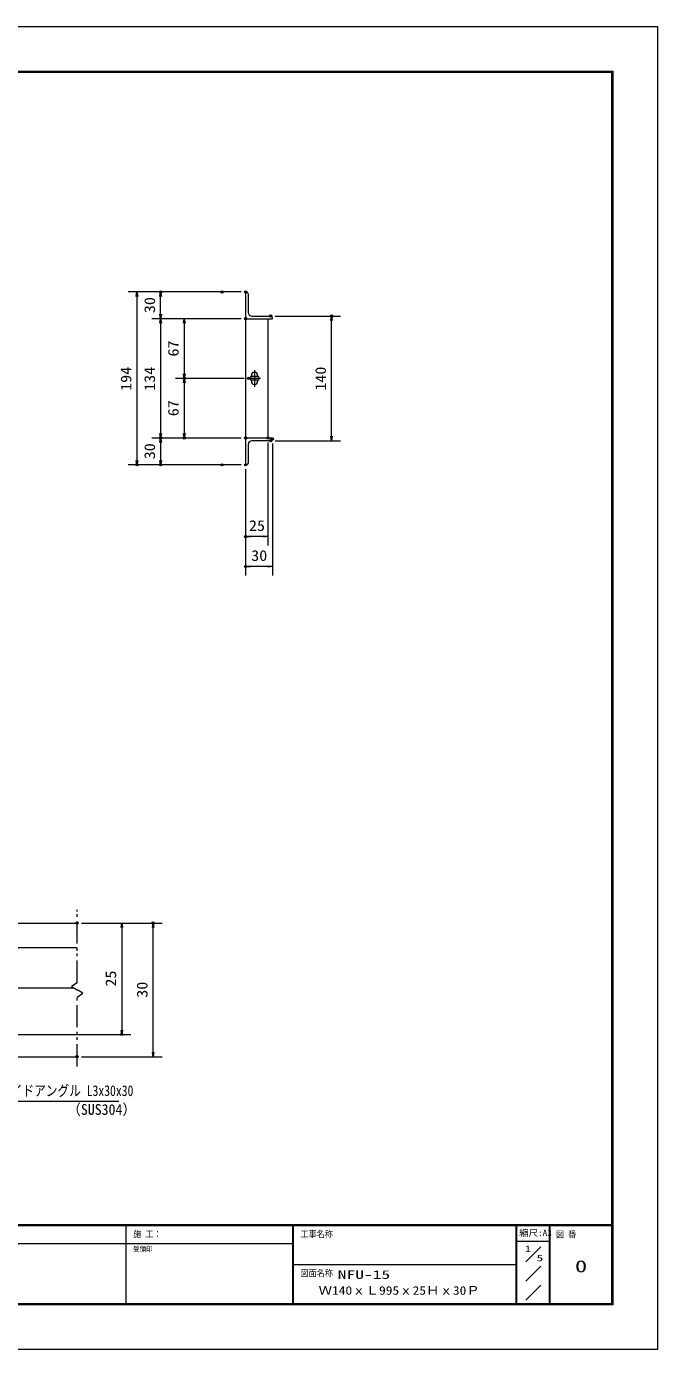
# Model space of a CAD drawing. Units: millimetres, scale not verified, with parts at other scales. Extents: x -1050 to 1050, y -742 to 742.
# Drawn here: x 342 to 1050, y -742 to 742 of the extents above; entities that cross this region are included whole.
import ezdxf
from ezdxf.enums import TextEntityAlignment as Align

# ---------------------------------------------------------------- set-up
doc = ezdxf.new("R2010")
doc.units = ezdxf.units.MM
doc.header["$LTSCALE"] = 5
doc.header["$PDMODE"] = 32
doc.header["$PDSIZE"] = 2.5
for name, pattern in [('CHAIN1', [8, 5, -1, 1, -1]), ('DASHED1', [1.8, 1.2, -0.6]), ('DOUBLE_CHAIN1', [8.8, 5, -1, 0.6, -0.6, 0.6, -1])]:
    doc.linetypes.add(name, pattern=pattern)
for name, color, linetype, lineweight in [('0-0_7-図\u3000枠', 4, 'Continuous', 9), ('0-1_寸法注釈', 2, 'Continuous', 9), ('0-2_蓋', 5, 'Continuous', 9), ('0-3_0', 5, 'Continuous', 9), ('0-4_DEFPOINTS', 134, 'Continuous', 9), ('0-5_中心線', 6, 'CHAIN1', 9), ('0-8_想像線', 134, 'DOUBLE_CHAIN1', 9), ('0-9_1-外形線', 7, 'Continuous', 9), ('0-A_2-中心線', 1, 'CHAIN1', 9), ('0-B_3-点\u3000線', 6, 'DASHED1', 9), ('0-D_5-仮想線', 3, 'DOUBLE_CHAIN1', 9), ('0-E_6-寸法文字', 7, 'Continuous', 9)]:
    doc.layers.add(name, color=color, linetype=linetype, lineweight=lineweight)
doc.styles.add('ＭＳ ゴシック', font='')
doc.styles.get('ＭＳ ゴシック').set_extended_font_data('MS Gothic')

# ---------------------------------------------------------------- blocks, each defined once
blk = doc.blocks.new('_OPEN')
at = {"layer": '0-3_0', "color": 2}
blk.add_line((0, 0), (-5, 0), dxfattribs=at)
blk.add_lwpolyline([(-5, 0.833), (0, 0), (-5, -0.833)], dxfattribs=at)

msp = doc.modelspace()

# ---------------------------------------------------------------- linework, layer by layer
at = {"layer": '0-0_7-図\u3000枠'}
for p, q in [((-973.75, 691.25), (998.75, 691.25)), ((998.75, -691.25), (998.75, 691.25)), ((998.75, -602.5), (-973.75, -602.5)), ((998.75, -603.75), (-973.75, -603.75)), ((453.75, -691.25), (453.75, -603.75)), ((640.5, -691.25), (640.5, -603.75)), ((641.25, -691.25), (641.25, -603.75)), ((891.25, -691.25), (891.25, -603.75)), ((892, -691.25), (892, -603.75)), ((928.75, -691.25), (928.75, -603.75)), ((929.5, -691.25), (929.5, -603.75)), ((928.75, -621.25), (892, -621.25)), ((640.5, -623.75), (116.25, -623.75)), ((919.085, -627.292), (902.216, -644.161)), ((891.25, -647.5), (641.25, -647.5)), ((919.085, -648.767), (902.216, -665.636)), ((919.085, -670.242), (902.216, -687.111)), ((1000, -692.5), (-975, -692.5)), ((998.75, -691.25), (-973.75, -691.25))]:
    msp.add_line(p, q, dxfattribs=at)
at = {"layer": '0-0_7-図\u3000枠', "color": 5}
msp.add_line((998.547, -691.25), (998.75, -691.25), dxfattribs=at)
at = {"layer": '0-0_7-図\u3000枠'}
msp.add_lwpolyline([(-975, 692.5), (1000, 692.5), (1000, -692.5)], dxfattribs=at)
at = {"layer": '0-1_寸法注釈'}
for p, q in [((556.132, 444.475), (455.75, 444.475)), ((465.75, 439.475), (465.75, 255.475)), ((582.663, 444.475), (482.282, 444.475)), ((492.282, 419.475), (492.282, 439.475)), ((620.663, 417.475), (694.121, 417.475)), ((582.663, 414.475), (482.282, 414.475)), ((582.663, 414.475), (482.282, 414.475)), ((492.282, 409.475), (492.282, 285.475)), ((582.663, 414.475), (508.813, 414.475)), ((518.813, 409.475), (518.813, 352.475)), ((684.121, 282.475), (684.121, 412.475)), ((585.854, 347.475), (508.813, 347.475)), ((585.854, 347.475), (508.813, 347.475)), ((518.813, 342.475), (518.813, 285.475)), ((582.663, 280.475), (482.282, 280.475)), ((582.663, 280.475), (482.282, 280.475)), ((492.282, 275.475), (492.282, 255.475)), ((582.663, 280.475), (508.813, 280.475)), ((612.663, 275.475), (612.663, 159.975)), ((617.663, 274.475), (617.663, 126.344)), ((620.663, 277.475), (694.121, 277.475)), ((556.132, 250.475), (455.75, 250.475)), ((582.663, 250.475), (482.282, 250.475)), ((587.663, 245.475), (587.663, 159.975)), ((587.663, 245.475), (587.663, 126.344)), ((607.663, 169.975), (592.663, 169.975)), ((612.663, 136.344), (592.663, 136.344)), ((403.5, -263.884), (493.851, -263.884)), ((403.5, -263.884), (458.665, -263.884)), ((448.665, -268.884), (448.665, -383.884)), ((483.851, -408.884), (483.851, -268.884)), ((313.5, -388.884), (458.665, -388.884)), ((403.5, -413.884), (493.851, -413.884))]:
    msp.add_line(p, q, dxfattribs=at)
msp.add_lwpolyline([(445.401, -464.259), (306.092, -464.259), (265.782, -404.939)], dxfattribs=at)
at = {"layer": '0-2_蓋'}
for p, q in [((588.663, 444.475), (587.663, 444.475)), ((587.663, 444.475), (587.663, 414.475)), ((590.663, 442.475), (590.663, 421.475)), ((594.663, 417.475), (615.663, 417.475)), ((587.663, 414.475), (587.663, 280.475)), ((587.663, 414.475), (617.663, 414.475)), ((612.663, 414.475), (612.663, 280.475)), ((617.663, 414.475), (617.663, 415.475)), ((593.163, 349.475), (593.163, 345.475)), ((602.163, 349.475), (593.163, 349.475)), ((602.163, 345.475), (593.163, 345.475)), ((594.163, 350.725), (594.163, 349.475)), ((594.163, 345.475), (594.163, 344.225)), ((601.163, 350.725), (601.163, 349.475)), ((601.163, 345.475), (601.163, 344.225)), ((602.163, 349.475), (602.163, 345.475)), ((587.663, 280.475), (587.663, 250.475)), ((617.663, 280.475), (587.663, 280.475)), ((590.663, 273.475), (590.663, 252.475)), ((615.663, 277.475), (594.663, 277.475)), ((617.663, 279.475), (617.663, 280.475)), ((587.663, 250.475), (588.663, 250.475)), ((-401.5, -263.884), (398.5, -263.884)), ((308.5, -291.384), (398.5, -291.384)), ((308.5, -336.384), (394.289, -336.384)), ((-401.5, -413.884), (398.5, -413.884))]:
    msp.add_line(p, q, dxfattribs=at)
for centre, radius, start, end in [((588.663, 442.475), 2, 0, 90), ((594.663, 421.475), 4, 180, 270), ((615.663, 415.475), 2, 0, 90), ((597.663, 350.725), 3.5, 0, 180), ((597.663, 344.225), 3.5, 180, 0), ((594.663, 273.475), 4, 90, 180), ((615.663, 279.475), 2, 270, 0), ((588.663, 252.475), 2, 270, 0)]:
    msp.add_arc(centre, radius, start, end, dxfattribs=at)
at = {"layer": '0-4_DEFPOINTS'}
msp.add_line((998.547, -691.25), (998.75, -691.25), dxfattribs=at)
msp.add_lwpolyline([(-1050, -742.5), (-1050, 742.5), (1050, 742.5), (1050, -742.5)], close=True, dxfattribs=at)
for p in [(492.282, 444.475), (561.132, 444.475), (587.663, 444.475), (615.663, 417.475), (684.121, 417.475), (587.663, 414.475), (518.813, 347.475), (590.854, 347.475), (492.282, 280.475), (518.813, 280.475), (587.663, 280.475), (612.663, 280.475), (615.663, 277.475), (617.663, 279.475), (465.75, 250.475), (492.282, 250.475), (561.132, 250.475), (587.663, 250.475), (587.663, 169.975), (587.663, 136.344), (398.5, -263.884), (398.5, -263.884), (483.851, -263.884), (448.665, -388.884), (398.5, -413.884)]:
    msp.add_point(p, dxfattribs=at)
at = {"layer": '0-5_中心線'}
for p, q in [((597.663, 356.775), (597.663, 338.175)), ((604.473, 347.475), (590.854, 347.475))]:
    msp.add_line(p, q, dxfattribs=at)
at = {"layer": '0-8_想像線'}
for p, q in [((398.5, -330.935), (398.5, -248.833)), ((404.793, -342.62), (398.5, -338.884)), ((398.5, -346.833), (404.793, -342.62)), ((398.5, -424.829), (398.5, -346.833))]:
    msp.add_line(p, q, dxfattribs=at)
msp.add_lwpolyline([(398.5, -330.935), (392.207, -335.147), (398.5, -338.884)], dxfattribs=at)
at = {"layer": '0-9_1-外形線'}
msp.add_line((998.547, -691.25), (998.75, -691.25), dxfattribs=at)
at = {"layer": '0-A_2-中心線'}
msp.add_line((998.547, -691.25), (998.75, -691.25), dxfattribs=at)
at = {"layer": '0-B_3-点\u3000線'}
msp.add_line((998.547, -691.25), (998.75, -691.25), dxfattribs=at)
at = {"layer": '0-D_5-仮想線'}
msp.add_line((998.547, -691.25), (998.75, -691.25), dxfattribs=at)
at = {"layer": '0-E_6-寸法文字'}
msp.add_line((998.547, -691.25), (998.75, -691.25), dxfattribs=at)

# ---------------------------------------------------------------- block references
at = {"layer": '0-1_寸法注釈'}
for p, rotation in [((465.75, 444.475), 90), ((492.282, 444.475), 90), ((492.282, 414.475), 270), ((684.121, 417.475), 90), ((492.282, 414.475), 90), ((518.813, 414.475), 90), ((518.813, 347.475), 270), ((518.813, 347.475), 90), ((492.282, 280.475), 270), ((518.813, 280.475), 270), ((684.121, 277.475), 270), ((492.282, 280.475), 90), ((465.75, 250.475), 270), ((492.282, 250.475), 270), ((587.663, 169.975), 180), ((587.663, 136.344), 180), ((448.665, -263.884), 90), ((483.851, -263.884), 90), ((448.665, -388.884), 270), ((483.851, -413.884), 270)]:
    msp.add_blockref('_OPEN', p, dxfattribs=dict(at, rotation=rotation))
for p in [(612.663, 169.975), (617.663, 136.344)]:
    msp.add_blockref('_OPEN', p, dxfattribs=at)

# ---------------------------------------------------------------- texts
at = {"layer": '0-0_7-図\u3000枠', "color": 7, "style": 'ＭＳ ゴシック', "width": 0.9}
msp.add_text('施 工：', height=7.216, dxfattribs=at).set_placement((461.438, -618.654), align=Align.BOTTOM_LEFT)
at = {"layer": '0-0_7-図\u3000枠', "color": 5, "style": 'ＭＳ ゴシック'}
for s, height, width, p in [('工事名称', 7.221, 0.9, (649.238, -618.721)), ('縮尺:A3', 7.216, 1.05, (894.697, -617.361)), ('図 番', 7.221, 0.9, (935.941, -619.078)), ('受領印', 5.755, 0.9, (461.438, -634.42)), ('1', 7.221, 1.5, (900.892, -635.039)), ('5', 7.221, 1.5, (914.263, -645.58)), ('図面名称', 7.221, 0.9, (649.238, -662.626)), ('0', 13.47, 1.5, (957.299, -659.866)), ('NFU-15', 9.621, 1.5, (691.042, -666.081)), ('Ｗ140ｘＬ995ｘ25Ｈｘ30Ｐ', 9.621, 1.15, (669.584, -683.894))]:
    msp.add_text(s, height=height, dxfattribs=dict(at, width=width)).set_placement(p, align=Align.BOTTOM_LEFT)
at = {"layer": '0-1_寸法注釈', "color": 7, "style": 'ＭＳ ゴシック', "width": 1.1}
for s, p in [('30', (489.595, 420.742)), ('67', (516.126, 372.023)), ('194', (463.063, 333.502)), ('134', (489.595, 333.502)), ('140', (681.434, 333.72)), ('67', (516.126, 305.023)), ('30', (489.595, 256.742)), ('25', (445.978, -335.117)), ('30', (481.164, -347.617))]:
    msp.add_text(s, height=12.02, rotation=90, dxfattribs=at).set_placement(p, align=Align.BOTTOM_LEFT)
at = {"layer": '0-1_寸法注釈', "color": 7, "style": 'ＭＳ ゴシック'}
for s, height, width, p in [('25', 12.02, 1.1, (591.43, 172.662)), ('30', 12.02, 1.1, (593.93, 139.031)), ('サイドアングル L3x30x30', 12.03, 0.8, (310.869, -461.572)), ('（SUS304）', 12.02, 0.95, (387.183, -482.692))]:
    msp.add_text(s, height=height, dxfattribs=dict(at, width=width)).set_placement(p, align=Align.BOTTOM_LEFT)

doc.saveas('drawing.dxf')
